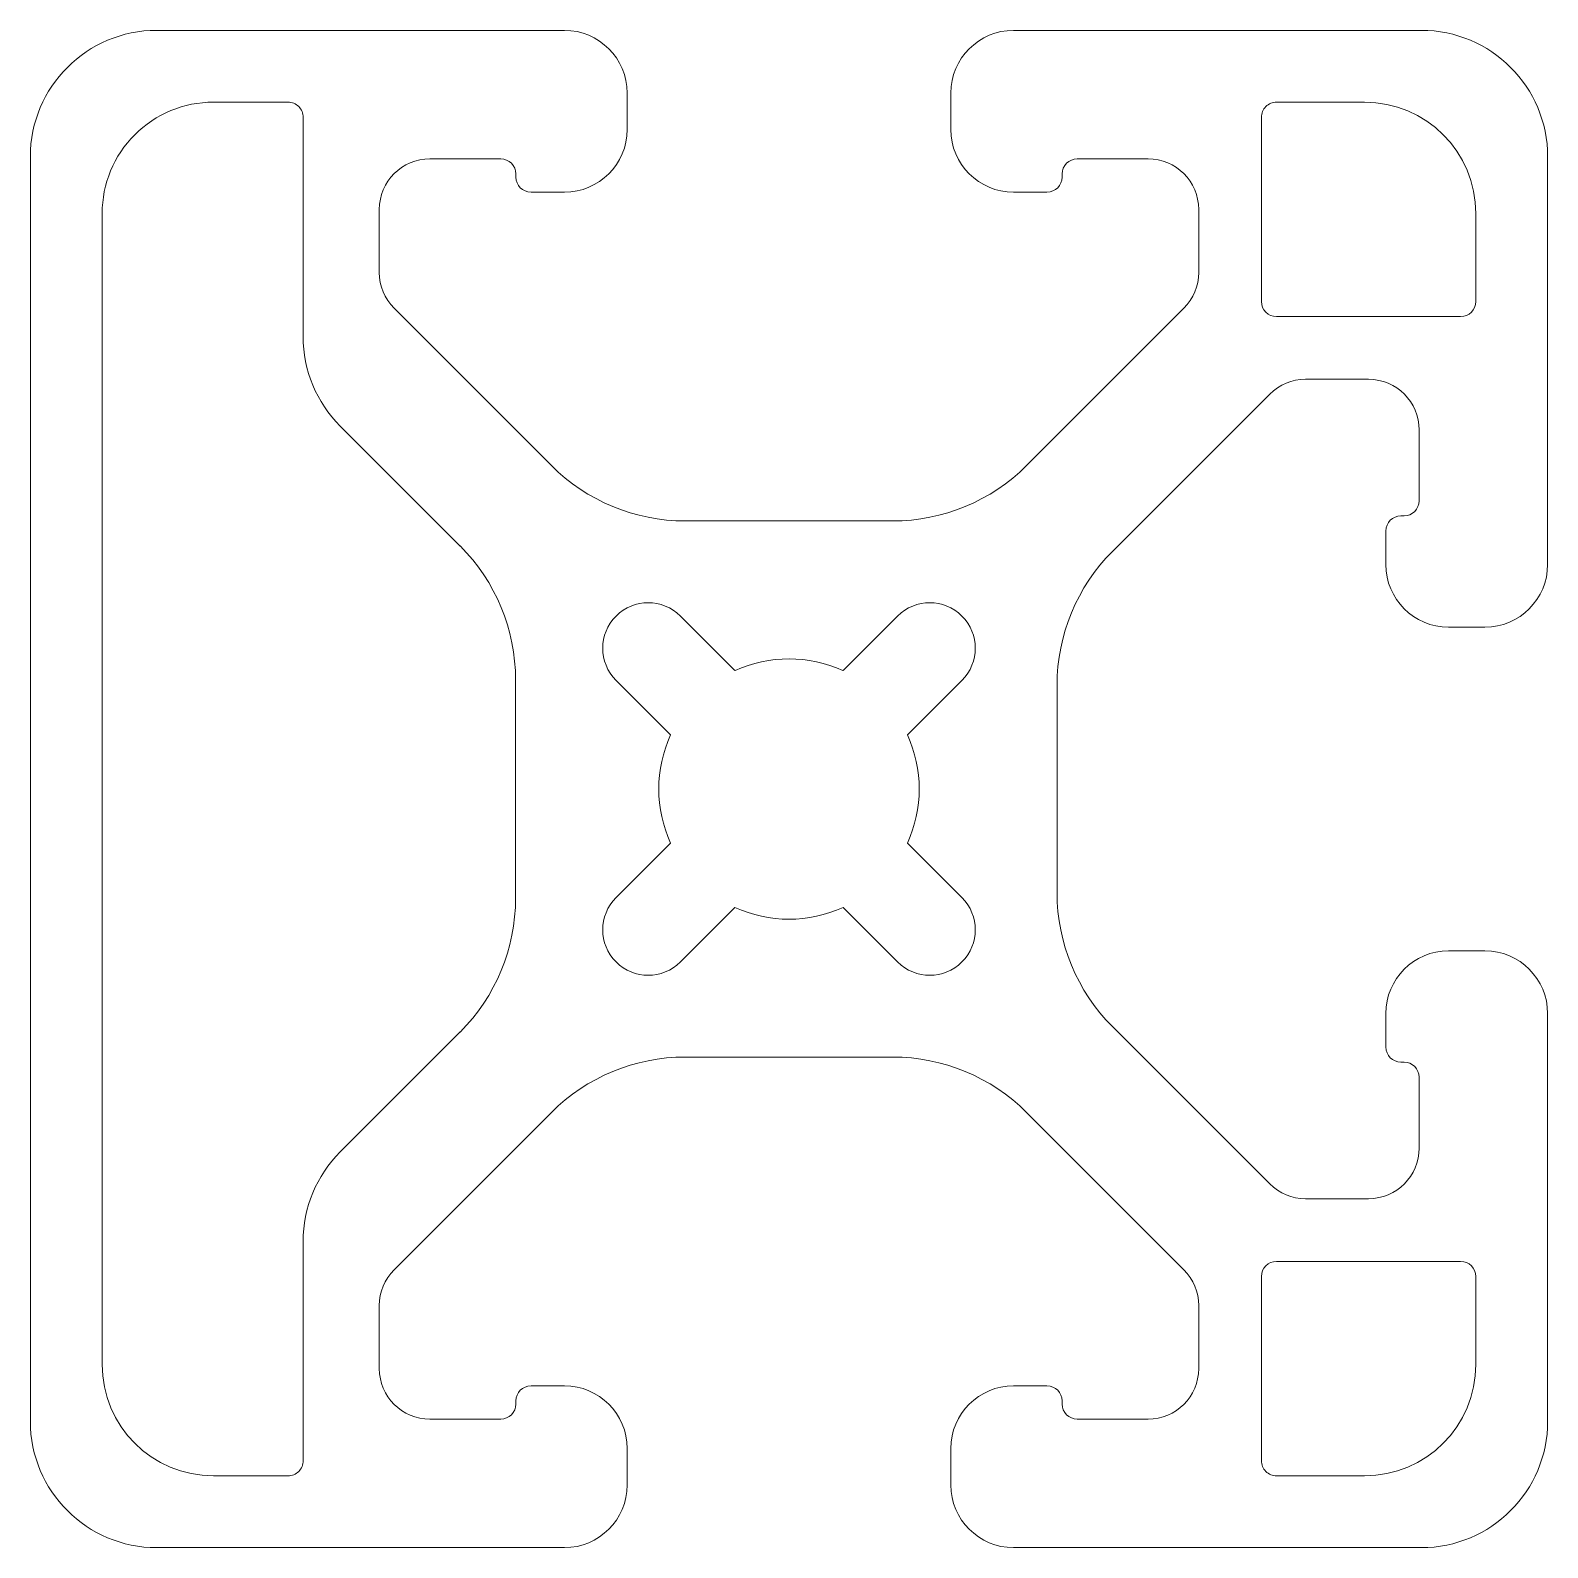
# Model space of a CAD drawing. Header units: inches. Extents: x -0.75 to 0.75, y -0.75 to 0.75.
import ezdxf

# ---------------------------------------------------------------- set-up
doc = ezdxf.new("R2010")
doc.units = ezdxf.units.IN
doc.header["$MEASUREMENT"] = 0

msp = doc.modelspace()

# ---------------------------------------------------------------- linework, layer by layer
at = {"color": 7, "linetype": 'Continuous', "lineweight": 15}
for p, q in [((-0.222, 0.75), (-0.625, 0.75)), ((0.625, 0.75), (0.222, 0.75)), ((-0.4953, 0.679), (-0.5691, 0.679)), ((-0.16, 0.652), (-0.16, 0.688)), ((0.16, 0.688), (0.16, 0.652)), ((0.569, 0.679), (0.482, 0.679)), ((-0.4803, 0.4472), (-0.4803, 0.664)), ((0.467, 0.664), (0.467, 0.482)), ((-0.75, 0.625), (-0.75, -0.625)), ((-0.355, 0.623), (-0.285, 0.623)), ((0.285, 0.623), (0.355, 0.623)), ((0.75, 0.222), (0.75, 0.625)), ((-0.27, 0.608), (-0.27, 0.605)), ((0.27, 0.605), (0.27, 0.608)), ((-0.255, 0.59), (-0.222, 0.59)), ((0.222, 0.59), (0.255, 0.59)), ((-0.405, 0.5106), (-0.405, 0.573)), ((0.405, 0.573), (0.405, 0.5106)), ((-0.679, 0.569), (-0.679, -0.569)), ((0.679, 0.482), (0.679, 0.569)), ((-0.2349, 0.3198), (-0.3904, 0.4752)), ((0.3904, 0.4752), (0.2349, 0.3198)), ((0.482, 0.467), (0.664, 0.467)), ((0.5106, 0.405), (0.573, 0.405)), ((0.3198, 0.2349), (0.4752, 0.3904)), ((-0.3251, 0.2402), (-0.4437, 0.3588)), ((0.623, 0.355), (0.623, 0.285)), ((0.1027, 0.265), (-0.1027, 0.265)), ((0.608, 0.27), (0.605, 0.27)), ((0.59, 0.255), (0.59, 0.222)), ((-0.0534, 0.117), (-0.1074, 0.171)), ((0.1074, 0.171), (0.0534, 0.117)), ((0.652, 0.16), (0.688, 0.16)), ((-0.2703, -0.108), (-0.2703, 0.108)), ((-0.171, 0.1074), (-0.117, 0.0534)), ((0.117, 0.0534), (0.171, 0.1074)), ((0.265, -0.1027), (0.265, 0.1027)), ((-0.117, -0.0534), (-0.171, -0.1074)), ((0.171, -0.1074), (0.117, -0.0534)), ((-0.1074, -0.171), (-0.0534, -0.117)), ((0.0534, -0.117), (0.1074, -0.171)), ((0.688, -0.16), (0.652, -0.16)), ((0.59, -0.222), (0.59, -0.255)), ((0.75, -0.625), (0.75, -0.222)), ((0.4752, -0.3904), (0.3198, -0.2349)), ((-0.4437, -0.3588), (-0.3251, -0.2402)), ((-0.1027, -0.265), (0.1027, -0.265)), ((0.605, -0.27), (0.608, -0.27)), ((0.623, -0.285), (0.623, -0.355)), ((-0.3904, -0.4752), (-0.2349, -0.3198)), ((0.2349, -0.3198), (0.3904, -0.4752)), ((0.573, -0.405), (0.5106, -0.405)), ((-0.4803, -0.664), (-0.4803, -0.4472)), ((0.664, -0.467), (0.482, -0.467)), ((0.467, -0.482), (0.467, -0.664)), ((0.679, -0.569), (0.679, -0.482)), ((-0.405, -0.573), (-0.405, -0.5106)), ((0.405, -0.5106), (0.405, -0.573)), ((-0.222, -0.59), (-0.255, -0.59)), ((0.255, -0.59), (0.222, -0.59)), ((-0.27, -0.605), (-0.27, -0.608)), ((0.27, -0.608), (0.27, -0.605)), ((-0.285, -0.623), (-0.355, -0.623)), ((0.355, -0.623), (0.285, -0.623)), ((-0.16, -0.688), (-0.16, -0.652)), ((0.16, -0.652), (0.16, -0.688)), ((-0.569, -0.679), (-0.4953, -0.679)), ((0.482, -0.679), (0.569, -0.679)), ((-0.625, -0.75), (-0.222, -0.75)), ((0.222, -0.75), (0.625, -0.75))]:
    msp.add_line(p, q, dxfattribs=at)
for centre, radius, start, end in [((0.625, 0.625), 0.125, 0, 90), ((-0.625, 0.625), 0.125, 90, 180), ((-0.222, 0.688), 0.062, 360, 90), ((0.222, 0.688), 0.062, 90, 180), ((-0.569, 0.569), 0.11, 90.0029, 180.0029), ((-0.4953, 0.664), 0.015, 359.998, 90.0029), ((0.482, 0.664), 0.015, 89.9971, 180), ((0.569, 0.569), 0.11, 0, 89.9971), ((-0.222, 0.652), 0.062, 270, 0), ((0.222, 0.652), 0.062, 180, 270), ((-0.355, 0.573), 0.05, 90, 180), ((-0.285, 0.608), 0.015, 360, 90), ((0.285, 0.608), 0.015, 90, 180), ((0.355, 0.573), 0.05, 360, 90), ((-0.255, 0.605), 0.015, 180, 270), ((0.255, 0.605), 0.015, 270, 0), ((-0.355, 0.5106), 0.05, 180, 225), ((0.355, 0.5106), 0.05, 315, 0), ((0.482, 0.482), 0.015, 180, 270), ((0.664, 0.482), 0.015, 270, 0), ((-0.3553, 0.4472), 0.125, 179.998, 225.0029), ((0.5106, 0.355), 0.05, 90, 135), ((0.573, 0.355), 0.05, 360, 90), ((-0.1027, 0.452), 0.187, 225, 270), ((0.1027, 0.452), 0.187, 270, 315), ((0.608, 0.285), 0.015, 270, 0), ((0.605, 0.255), 0.015, 90, 180), ((-0.4573, 0.108), 0.187, 359.998, 45.0029), ((0.452, 0.1027), 0.187, 135, 180), ((0.652, 0.222), 0.062, 180, 270), ((0.688, 0.222), 0.062, 270, 0), ((-0.1392, 0.1392), 0.045, 45, 225), ((0.1392, 0.1392), 0.045, 315, 135), ((0, 0), 0.1286, 65.4742, 114.5258), ((0, 0), 0.1287, 155.4742, 204.5258), ((0, 0), 0.1287, 335.4742, 24.5258), ((0.452, -0.1027), 0.187, 180, 225), ((-0.4573, -0.108), 0.187, 314.9971, 0.002), ((-0.1392, -0.1392), 0.045, 135, 315), ((0, 0), 0.1287, 245.4742, 294.5258), ((0.1392, -0.1392), 0.045, 225, 45), ((0.652, -0.222), 0.062, 90, 180), ((0.688, -0.222), 0.062, 360, 90), ((0.605, -0.255), 0.015, 180, 270), ((-0.1027, -0.452), 0.187, 90, 135), ((0.1027, -0.452), 0.187, 45, 90), ((0.608, -0.285), 0.015, 360, 90), ((-0.3553, -0.4472), 0.125, 134.9971, 180.002), ((0.573, -0.355), 0.05, 270, 0), ((0.5106, -0.355), 0.05, 225, 270), ((-0.355, -0.5106), 0.05, 135, 180), ((0.355, -0.5106), 0.05, 360, 45), ((0.482, -0.482), 0.015, 90, 180), ((0.664, -0.482), 0.015, 360, 90), ((-0.569, -0.569), 0.11, 180.0029, 269.9971), ((0.569, -0.569), 0.11, 270.0029, 360), ((-0.355, -0.573), 0.05, 180, 270), ((0.355, -0.573), 0.05, 270, 360), ((-0.255, -0.605), 0.015, 90, 180), ((-0.222, -0.652), 0.062, 360, 90), ((0.222, -0.652), 0.062, 90, 180), ((0.255, -0.605), 0.015, 360, 90), ((-0.285, -0.608), 0.015, 270, 0), ((0.285, -0.608), 0.015, 180, 270), ((-0.625, -0.625), 0.125, 180, 270), ((0.625, -0.625), 0.125, 270, 0), ((-0.4953, -0.664), 0.015, 269.9971, 0.002), ((0.482, -0.664), 0.015, 180, 270.0029), ((-0.222, -0.688), 0.062, 270, 0), ((0.222, -0.688), 0.062, 180, 270)]:
    msp.add_arc(centre, radius, start, end, dxfattribs=at)

doc.saveas('drawing.dxf')
